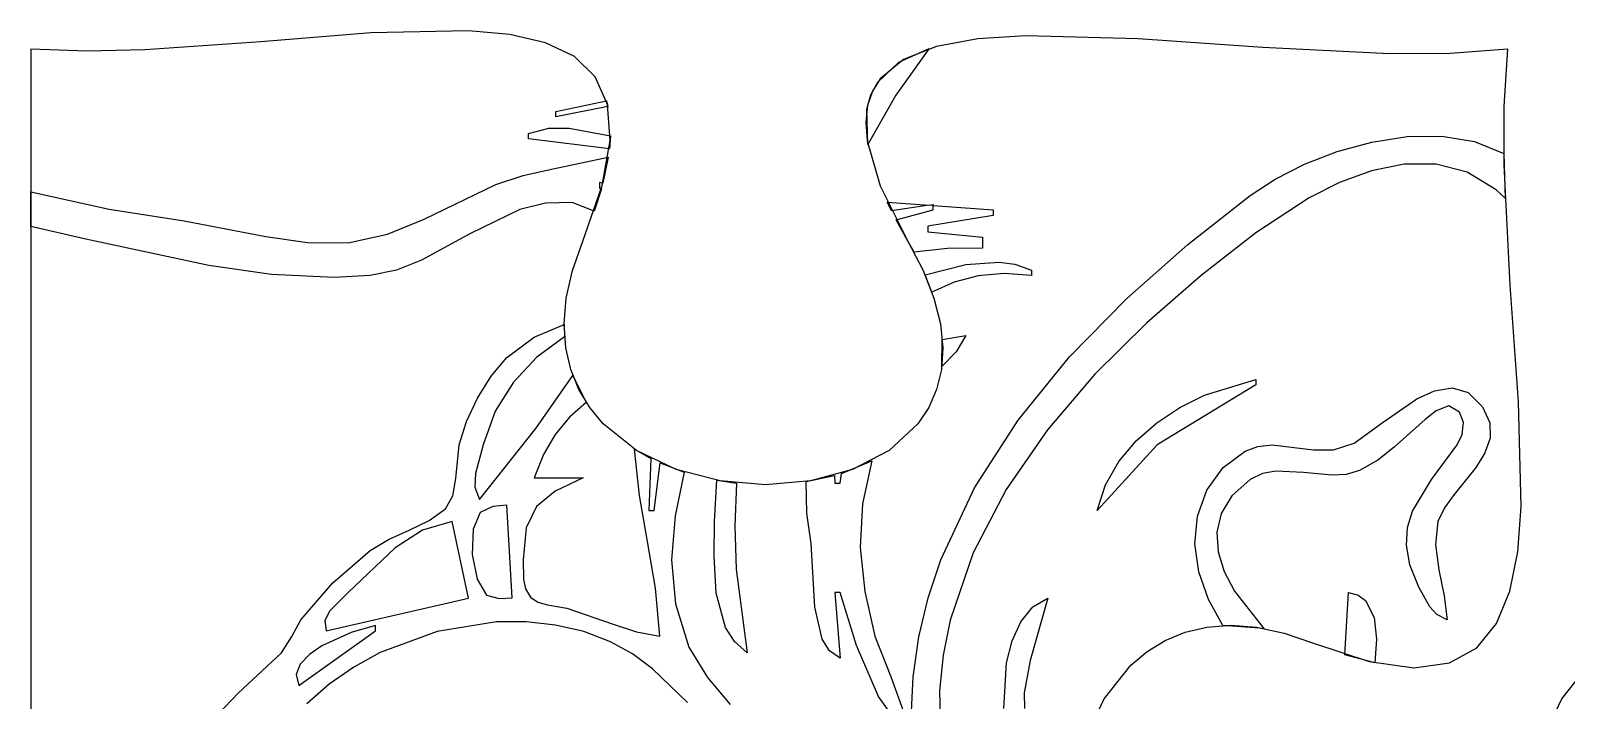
# Model space of a CAD drawing. Extents: x -47 to 700, y -217 to 268.
# Drawn here: x -46.8 to 26, y 141.5 to 173.2 of the extents above; entities that cross this region are included whole.
import ezdxf

# ---------------------------------------------------------------- set-up
doc = ezdxf.new("R2010")
doc.units = 0

msp = doc.modelspace()

# ---------------------------------------------------------------- linework, layer by layer
at = {"layer": 'Layer 1'}
for p, q in [((-26.0257, 173.217249), (-30.642731, 173.11172)), ((-24.05445, 173.038223), (-26.0257, 173.217249)), ((-35.870075, 172.688965), (-41.360856, 172.310036)), ((-30.642731, 173.11172), (-35.870075, 172.688965)), ((-22.365856, 172.644496), (-24.05445, 173.038223)), ((-21.003278, 171.990934), (-22.365856, 172.644496)), ((-1.885846, 172.828275), (-3.840466, 172.473109)), ((0.3993, 172.9735), (-1.885846, 172.828275)), ((5.716253, 172.826078), (0.3993, 172.9735)), ((11.62055, 172.41475), (5.716253, 172.826078)), ((-44.096638, 172.249837), (-46.7682, 172.33599)), ((-46.7682, 172.33599), (-46.7682, 102.336)), ((-41.360856, 172.310036), (-44.096638, 172.249837)), ((-20.010075, 171.032406), (-21.003278, 171.990934)), ((-5.403327, 171.860014), (-6.5132, 170.941)), ((-4.185055, 172.37135), (-5.76487, 170.166525)), ((-5.625131, 171.724083), (-4.185055, 172.37135)), ((-3.840466, 172.473109), (-5.403327, 171.860014)), ((17.622347, 172.123422), (11.62055, 172.41475)), ((20.506732, 172.142729), (17.622347, 172.123422)), ((23.2318, 172.336), (20.506732, 172.142729)), ((23.060364, 169.643849), (23.2318, 172.336)), ((-19.429606, 169.723781), (-20.010075, 171.032406)), ((-6.627729, 170.780205), (-5.625131, 171.724083)), ((-6.879131, 170.351778), (-7.108854, 169.66808)), ((-6.947596, 170.183431), (-6.627729, 170.780205)), ((-6.5132, 170.941), (-6.879131, 170.351778)), ((-21.877555, 169.386), (-19.479765, 169.89966)), ((-19.410005, 169.62475), (-21.877555, 169.1271)), ((-19.479765, 169.89966), (-19.410005, 169.62475)), ((-19.305231, 168.019926), (-19.429606, 169.723781)), ((-7.108854, 169.66808), (-7.194715, 168.883909)), ((-7.13724, 169.496179), (-6.947596, 170.183431)), ((-5.76487, 170.166525), (-7.098055, 167.82847)), ((23.054691, 166.84973), (23.060364, 169.643849)), ((-21.877555, 169.1271), (-21.877555, 169.386)), ((-21.877555, 169.1271), (-21.877555, 169.1271)), ((-7.194715, 168.883909), (-7.129059, 167.993266)), ((-7.098055, 167.82847), (-7.13724, 169.496179)), ((-23.173025, 168.34989), (-22.212888, 168.599165)), ((-23.173025, 168.09047), (-23.173025, 168.34989)), ((-22.212888, 168.599165), (-21.246167, 168.60253)), ((-21.246167, 168.60253), (-19.298325, 168.23723)), ((-19.298325, 168.23723), (-19.342245, 167.61195)), ((16.795106, 167.941829), (18.466996, 168.199923)), ((18.466996, 168.199923), (20.107725, 168.223132)), ((20.107725, 168.223132), (21.655695, 167.96883)), ((-19.342255, 167.61195), (-23.173025, 168.09047)), ((-19.680309, 165.875709), (-19.305231, 168.019926)), ((-19.342245, 167.61195), (-19.342255, 167.61195)), ((-7.129059, 167.993266), (-6.512585, 165.868568)), ((-7.098055, 167.82847), (-7.098055, 167.82847)), ((13.604215, 166.891488), (15.153647, 167.491475)), ((15.153647, 167.491475), (16.795106, 167.941829)), ((21.655695, 167.96883), (23.049313, 167.39439)), ((23.049313, 167.39439), (23.106673, 165.27721)), ((-23.43676, 166.352016), (-22.092303, 166.656241)), ((-22.092303, 166.656241), (-19.396029, 167.21714)), ((-19.396029, 167.21714), (-19.652344, 165.98776)), ((12.208406, 166.184495), (13.604215, 166.891488)), ((18.321975, 166.885791), (16.781224, 166.571917)), ((19.847294, 166.888473), (18.321975, 166.885791)), ((21.316037, 166.508031), (19.847294, 166.888473)), ((23.352425, 161.149594), (23.054691, 166.84973)), ((-28.123505, 164.289426), (-24.727489, 165.93143)), ((-24.727489, 165.93143), (-23.43676, 166.352016)), ((-19.652344, 165.98776), (-19.80479, 166.01826)), ((-19.80479, 166.01826), (-19.80479, 165.75936)), ((11.027813, 165.41312), (12.208406, 166.184495)), ((15.266183, 166.018788), (13.817997, 165.298335)), ((16.781224, 166.571917), (15.266183, 166.018788)), ((22.687061, 165.67253), (21.316037, 166.508031)), ((-46.768009, 163.93362), (-46.768009, 165.579)), ((-46.768009, 165.579), (-43.055614, 164.757896)), ((-20.5982, 163.246), (-19.680309, 165.875709)), ((-19.72469, 165.72316), (-20.05697, 164.65914)), ((-19.80479, 165.75936), (-19.72469, 165.72316)), ((-6.512585, 165.868568), (-5.1982, 163.246)), ((8.065467, 163.0781), (11.027813, 165.41312)), ((13.817997, 165.298335), (11.286761, 163.6432)), ((23.106673, 165.27721), (22.687061, 165.67253)), ((-43.055614, 164.757896), (-39.496099, 164.2044)), ((-23.583411, 164.737428), (-25.917935, 163.609449)), ((-22.36879, 165.043796), (-23.583411, 164.737428)), ((-21.0998, 165.0679), (-22.36879, 165.043796)), ((-20.05697, 164.65914), (-21.0998, 165.0679)), ((-5.975655, 164.68448), (-6.171509, 165.09427)), ((-6.171509, 165.09427), (-4.191789, 164.94751)), ((-4.191789, 164.94751), (-5.975659, 164.68448)), ((-5.975659, 164.68448), (-5.975655, 164.68448)), ((-5.750859, 164.24885), (-3.999549, 164.72272)), ((-4.190748, 164.94696), (-3.999545, 164.98106)), ((-3.999545, 164.93356), (-4.190748, 164.94696)), ((-3.999549, 164.72272), (-3.999549, 164.93356)), ((-3.999549, 164.93356), (-1.149589, 164.72272)), ((-3.999545, 164.98106), (-3.999545, 164.93356)), ((-1.149589, 164.72272), (-1.149589, 164.4633)), ((-44.159899, 163.34038), (-46.768009, 163.93362)), ((-39.496099, 164.2044), (-35.623055, 163.464439)), ((-29.852591, 163.573887), (-28.123505, 164.289426)), ((-5.197921, 163.24632), (-5.750859, 164.24885)), ((-1.149589, 164.4633), (-4.258959, 163.94551)), ((-4.258959, 163.94551), (-4.258959, 163.68609)), ((-38.331001, 162.095422), (-44.159899, 163.34038)), ((-35.623055, 163.464439), (-33.652586, 163.1776)), ((-33.652586, 163.1776), (-31.722929, 163.16778)), ((-31.722929, 163.16778), (-29.852591, 163.573887)), ((-25.917935, 163.609449), (-28.240144, 162.347052)), ((-21.093382, 161.847367), (-20.5982, 163.246)), ((-5.1982, 163.246), (-4.470518, 161.847367)), ((-4.904399, 162.71458), (-5.197921, 163.24632)), ((-4.258959, 163.68609), (-1.667899, 163.42719)), ((-1.667899, 163.42719), (-1.667899, 162.90888)), ((5.179214, 160.524634), (8.065467, 163.0781)), ((11.286761, 163.6432), (8.695064, 161.609926)), ((-28.240144, 162.347052), (-29.439372, 161.872664)), ((-4.904389, 162.71458), (-4.904399, 162.71458)), ((-3.312038, 162.887217), (-4.904389, 162.71458)), ((-1.667899, 162.90888), (-3.312038, 162.887217)), ((-35.358509, 161.665899), (-38.331001, 162.095422)), ((-32.380799, 161.52188), (-35.358509, 161.665899)), ((-30.68681, 161.61333), (-32.38077, 161.52183)), ((-29.439372, 161.872664), (-30.68681, 161.61333)), ((-21.384577, 160.538969), (-21.093382, 161.847367)), ((-4.470518, 161.847367), (-3.961823, 160.538969)), ((-4.385077, 161.64539), (-2.445147, 162.13166)), ((-4.062099, 160.82167), (-4.385077, 161.64539)), ((-1.861742, 161.601469), (-3.005459, 161.298205)), ((-2.445147, 162.13166), (-0.865743, 162.244501)), ((-0.636755, 161.712753), (-1.861742, 161.601469)), ((-0.865743, 162.244501), (-0.134621, 162.147769)), ((0.663703, 161.61335), (-0.636755, 161.712753)), ((-0.134621, 162.147769), (0.663703, 161.87225)), ((0.663703, 161.87225), (0.663703, 161.61335)), ((8.695064, 161.609926), (6.124294, 159.370893)), ((-32.38077, 161.52183), (-32.380799, 161.52188)), ((-3.005459, 161.298205), (-4.062107, 160.82167)), ((23.748597, 155.623598), (23.352425, 161.149594)), ((-21.485884, 159.320805), (-21.384577, 160.538969)), ((-4.062107, 160.82167), (-4.062099, 160.82167)), ((-3.961823, 160.538969), (-3.658016, 159.320805)), ((2.46734, 157.752902), (5.179214, 160.524634)), ((-24.209352, 157.72675), (-22.90533, 158.688562)), ((-22.90533, 158.688562), (-21.485492, 159.29927)), ((-21.464822, 158.70085), (-22.781013, 157.738415)), ((-21.411403, 158.192875), (-21.485884, 159.320805)), ((-21.485492, 159.29927), (-21.464822, 158.70085)), ((-3.658016, 159.320805), (-3.544997, 158.192875)), ((-3.568589, 158.58356), (-2.445139, 158.76339)), ((-2.445139, 158.76339), (-2.901307, 157.998874)), ((6.124294, 159.370893), (3.666647, 156.931571)), ((-21.175232, 157.15518), (-21.411403, 158.192875)), ((-3.544997, 158.192875), (-3.608668, 157.15518)), ((-3.593394, 157.29888), (-3.568589, 158.58356)), ((-2.901307, 157.998874), (-3.593389, 157.29888)), ((-24.953077, 156.840086), (-24.209352, 157.72675)), ((-22.781013, 157.738415), (-23.889457, 156.56438)), ((-3.593389, 157.29888), (-3.593394, 157.29888)), ((0.028133, 154.763082), (2.46734, 157.752902)), ((-25.596886, 155.799735), (-24.953077, 156.840086)), ((-23.889457, 156.56438), (-24.752449, 155.178815)), ((-22.828041, 154.359), (-21.073111, 156.87151)), ((-20.791471, 156.207719), (-21.175232, 157.15518)), ((-21.073111, 156.87151), (-20.439558, 155.60182)), ((-3.608668, 157.15518), (-3.834929, 156.207719)), ((3.666647, 156.931571), (1.414321, 154.297427)), ((8.86107, 155.949051), (11.286836, 156.69065)), ((11.286836, 156.69065), (11.286836, 156.43175)), ((-26.108393, 154.686522), (-25.596886, 155.799735)), ((-20.274219, 155.350492), (-20.791471, 156.207719)), ((-3.834929, 156.207719), (-4.209681, 155.350492)), ((11.286836, 156.43175), (6.62285, 153.582)), ((7.689601, 155.362042), (8.86107, 155.949051)), ((17.281839, 154.626175), (18.917254, 155.761901)), ((18.917254, 155.761901), (19.76615, 156.148561)), ((19.76615, 156.148561), (20.591627, 156.282351)), ((20.591627, 156.282351), (21.360525, 156.064221)), ((21.360525, 156.064221), (22.039686, 155.39512)), ((-24.752449, 155.178815), (-25.332282, 153.58179)), ((-20.439558, 155.60182), (-21.225922, 154.894933)), ((-19.637575, 154.5835), (-20.274219, 155.350492)), ((-4.209681, 155.350492), (-4.718825, 154.5835)), ((6.596631, 154.63781), (7.689601, 155.362042)), ((19.845298, 155.202559), (19.31892, 154.79051)), ((20.44133, 155.43802), (19.845298, 155.202559)), ((20.94865, 155.141857), (20.44133, 155.43802)), ((21.132276, 154.64228), (20.94865, 155.141857)), ((22.039686, 155.39512), (22.381235, 154.62447)), ((23.8668, 150.65975), (23.748597, 155.623598)), ((-26.455212, 153.58127), (-26.108393, 154.686522)), ((-25.504881, 150.99073), (-22.828041, 154.359)), ((-21.225922, 154.894933), (-21.906827, 154.079009)), ((-18.062507, 153.320219), (-19.637575, 154.5835)), ((-4.718825, 154.5835), (-6.083893, 153.320219)), ((-2.04012, 151.555355), (0.028133, 154.763082)), ((1.414321, 154.297427), (-0.540488, 151.47393)), ((5.620327, 153.781545), (6.596631, 154.63781)), ((15.950656, 153.66758), (17.281839, 154.626175)), ((19.31892, 154.79051), (17.841666, 153.478632)), ((21.067581, 154.076387), (21.132276, 154.64228)), ((22.381235, 154.62447), (22.391117, 153.896058)), ((-26.615768, 151.99051), (-26.455212, 153.58127)), ((-25.332282, 153.58179), (-25.693978, 152.233306)), ((-21.906827, 154.079009), (-22.472665, 153.130745)), ((6.62285, 153.582), (3.773086, 150.47243)), ((4.798857, 152.798434), (5.620327, 153.781545)), ((11.394041, 153.503892), (12.064076, 153.58128)), ((12.064076, 153.58128), (14.02177, 153.352262)), ((14.98129, 153.347907), (15.950656, 153.66758)), ((19.613425, 151.950245), (20.829937, 153.58128)), ((20.829937, 153.58128), (21.067581, 154.076387)), ((22.391117, 153.896058), (22.148574, 153.201696)), ((-22.472665, 153.130745), (-22.913828, 152.02684)), ((-17.920073, 151.186639), (-18.151339, 153.3787)), ((-18.151339, 153.3787), (-17.379293, 152.93997)), ((-16.179059, 152.417875), (-18.062507, 153.320219)), ((-17.379293, 152.93997), (-17.472823, 150.4719)), ((-8.348225, 152.23253), (-6.901285, 152.82991)), ((-6.083893, 153.320219), (-7.817341, 152.417875)), ((-6.901285, 152.82991), (-7.35415, 150.792347)), ((9.741821, 152.512846), (10.780988, 153.285876)), ((10.780988, 153.285876), (11.394041, 153.503892)), ((14.02177, 153.352262), (14.98129, 153.347907)), ((17.079322, 152.864431), (16.21007, 152.37257)), ((17.841666, 153.478632), (17.079322, 152.864431)), ((22.148574, 153.201696), (21.732851, 152.533199)), ((-25.693978, 152.233306), (-25.727526, 151.576926)), ((-17.213924, 150.4719), (-16.934354, 152.72654)), ((-16.934354, 152.72654), (-15.796954, 152.28988)), ((-15.796954, 152.28988), (-16.22756, 150.224199)), ((-14.100026, 151.876469), (-16.179059, 152.417875)), ((-10.012726, 151.84547), (-8.675336, 152.13537)), ((-7.817341, 152.417875), (-9.806374, 151.876469)), ((-8.675336, 152.13537), (-8.663451, 151.76796)), ((-8.404552, 151.76796), (-8.348225, 152.23253)), ((4.170387, 151.693666), (4.798857, 152.798434)), ((8.978564, 151.431966), (9.741821, 152.512846)), ((11.615099, 152.224105), (11.02796, 151.94004)), ((12.238595, 152.339751), (11.615099, 152.224105)), ((13.556585, 152.271197), (12.238595, 152.339751)), ((14.90579, 152.145198), (13.556585, 152.271197)), ((15.568304, 152.189036), (14.90579, 152.145198)), ((16.21007, 152.37257), (15.568304, 152.189036)), ((21.732851, 152.533199), (20.698835, 151.241048)), ((-26.763876, 151.170592), (-26.615768, 151.99051)), ((-25.727526, 151.576926), (-25.504881, 150.99073)), ((-22.913828, 152.02684), (-20.582188, 152.02684)), ((-21.914436, 151.3883), (-22.795561, 150.664091)), ((-20.582188, 152.02684), (-21.914436, 151.3883)), ((-14.363754, 149.95411), (-14.254717, 151.90593)), ((-14.254717, 151.90593), (-13.320923, 151.77209)), ((-11.9382, 151.696), (-14.100026, 151.876469)), ((-13.320923, 151.77209), (-13.405836, 149.740525)), ((-9.806374, 151.876469), (-11.9382, 151.696)), ((-9.97842, 150.353601), (-10.012726, 151.84547)), ((-8.663451, 151.76796), (-8.404552, 151.76796)), ((-3.639133, 148.1299), (-2.04012, 151.555355)), ((-0.540488, 151.47393), (-2.105582, 148.466548)), ((3.773086, 150.47243), (4.170387, 151.693666)), ((8.523206, 150.21301), (8.978564, 151.431966)), ((11.02796, 151.94004), (10.161991, 151.177408)), ((18.718924, 150.448529), (19.613425, 151.950245)), ((-27.102719, 150.55872), (-26.763876, 151.170592)), ((-24.867284, 150.667735), (-25.461786, 150.38668)), ((-24.209146, 150.7324), (-24.867284, 150.667735)), ((-23.950247, 146.32749), (-24.209146, 150.7324)), ((-22.795561, 150.664091), (-23.282489, 149.649612)), ((-17.533975, 149.003461), (-17.920073, 151.186639)), ((-7.35415, 150.792347), (-7.451731, 148.726592)), ((10.161991, 151.177408), (9.645291, 150.338997)), ((20.698835, 151.241048), (20.239029, 150.601021)), ((23.704036, 148.509884), (23.8668, 150.65975)), ((-28.837566, 149.544855), (-27.886655, 150.005052)), ((-26.800187, 149.95411), (-28.194468, 149.546092)), ((-27.886655, 150.005052), (-27.102719, 150.55872)), ((-26.022974, 146.32695), (-26.800187, 149.95411)), ((-25.461786, 150.38668), (-25.803038, 149.585219)), ((-17.472823, 150.4719), (-17.213924, 150.4719)), ((-16.22756, 150.224199), (-16.39209, 148.139006)), ((-14.384824, 148.319302), (-14.363754, 149.95411)), ((-9.786384, 148.91748), (-9.97842, 150.353601)), ((8.397676, 148.900132), (8.523206, 150.21301)), ((9.645291, 150.338997), (9.438341, 149.445665)), ((18.479979, 149.668954), (18.718924, 150.448529)), ((19.923016, 149.95411), (19.803552, 148.865058)), ((20.239029, 150.601021), (19.923016, 149.95411)), ((-29.817125, 149.09485), (-28.837566, 149.544855)), ((-28.194468, 149.546092), (-29.493617, 148.698675)), ((-25.803038, 149.585219), (-25.842862, 148.395477)), ((-23.282489, 149.649612), (-23.432148, 148.14026)), ((-13.405836, 149.740525), (-13.328392, 147.699011)), ((9.438341, 149.445665), (9.501623, 148.518269)), ((18.426598, 148.829054), (18.479979, 149.668954)), ((-32.447129, 147.046381), (-30.686999, 148.57176)), ((-29.493617, 148.698675), (-31.722887, 146.58584)), ((-30.686999, 148.57176), (-29.817125, 149.09485)), ((-17.157352, 146.7915), (-17.533975, 149.003461)), ((-9.60026, 145.8867), (-9.786384, 148.91748)), ((-7.451731, 148.726592), (-7.239725, 146.633295)), ((-2.105582, 148.466548), (-3.188765, 145.280748)), ((8.591444, 147.561699), (8.397676, 148.900132)), ((9.501623, 148.518269), (9.795616, 147.577664)), ((18.5938, 147.897944), (18.426598, 148.829054)), ((19.803552, 148.865058), (19.973018, 147.65889)), ((23.330628, 146.646059), (23.704036, 148.509884)), ((-25.842862, 148.395477), (-25.616572, 147.21897)), ((-23.432148, 148.14026), (-23.419594, 147.21277)), ((-16.39209, 148.139006), (-16.203113, 146.055345)), ((-14.290361, 146.550516), (-14.384824, 148.319302)), ((-4.231959, 146.33558), (-3.639133, 148.1299)), ((19.016607, 146.84474), (18.5938, 147.897944)), ((-33.968969, 145.29031), (-32.447129, 147.046381)), ((-25.616572, 147.21897), (-25.159479, 146.45721)), ((-23.419594, 147.21277), (-23.320938, 146.758321)), ((-13.328392, 147.699011), (-12.80881, 143.73589)), ((9.05172, 146.250939), (8.591444, 147.561699)), ((9.795616, 147.577664), (10.280803, 146.644709)), ((19.973018, 147.65889), (20.225615, 146.434384)), ((-32.759514, 144.772), (-26.022974, 146.32695)), ((-31.722887, 146.58584), (-32.588699, 145.726106)), ((-25.159479, 146.45721), (-24.571918, 146.30735)), ((-24.571918, 146.30735), (-24.571914, 146.30679)), ((-24.571914, 146.30679), (-23.950247, 146.32749)), ((-23.320938, 146.758321), (-23.086949, 146.36982)), ((-23.086949, 146.36982), (-22.726775, 146.133412)), ((-16.954509, 144.51309), (-17.157352, 146.7915)), ((-13.843861, 144.928973), (-14.290361, 146.550516)), ((-8.404554, 146.58584), (-8.663453, 146.58584)), ((-8.663453, 146.58584), (-8.404554, 143.47647)), ((-7.630395, 144.075524), (-8.404554, 146.58584)), ((-7.239725, 146.633295), (-6.763826, 144.5131)), ((-4.670617, 144.486895), (-4.231959, 146.33558)), ((1.441372, 146.32695), (0.596243, 143.371712)), ((0.722569, 145.908173), (1.441372, 146.32695)), ((10.280803, 146.644709), (11.66668, 144.88517)), ((15.518106, 143.64132), (15.691739, 146.58584)), ((15.691739, 146.58584), (16.15047, 146.45732)), ((16.15047, 146.45732), (16.494571, 146.204732)), ((19.535415, 145.902185), (19.016607, 146.84474)), ((20.225615, 146.434384), (20.355547, 145.29032)), ((22.699525, 145.116774), (23.330628, 146.646059)), ((-32.588699, 145.726106), (-32.832325, 145.264647)), ((-22.726775, 146.133412), (-22.27278, 146.00496)), ((-22.27278, 146.00496), (-21.359409, 145.85151)), ((-21.359409, 145.85151), (-19.165344, 145.08924)), ((-16.203113, 146.055345), (-15.573195, 143.99426)), ((-9.266146, 144.377618), (-9.60026, 145.8867)), ((0.159817, 145.20532), (0.722569, 145.908173)), ((9.725716, 145.02108), (9.05172, 146.250939)), ((16.494571, 146.204732), (16.894858, 145.410997)), ((19.877091, 145.546687), (19.535415, 145.902185)), ((-34.397889, 144.498806), (-33.968969, 145.29031)), ((-32.832325, 145.264647), (-32.759517, 144.772)), ((-30.427424, 145.03142), (-31.578262, 144.695907)), ((-30.427424, 144.772), (-30.427424, 145.03142)), ((-24.68948, 145.193571), (-27.510487, 144.743143)), ((-23.279977, 145.197587), (-24.68948, 145.193571)), ((-21.896829, 145.046231), (-23.279977, 145.197587)), ((-20.559303, 144.733572), (-21.896829, 145.046231)), ((-19.165344, 145.08924), (-18.063128, 144.720261)), ((-13.414687, 144.261298), (-13.843861, 144.928973)), ((-3.188765, 145.280748), (-3.520828, 143.622651)), ((-0.253072, 144.295324), (0.159817, 145.20532)), ((7.94098, 144.703706), (8.978675, 144.949984)), ((8.978675, 144.949984), (10.106605, 145.035452)), ((11.666686, 144.88517), (9.725716, 145.02108)), ((10.106605, 145.035452), (11.324769, 144.94601)), ((11.324769, 144.94601), (12.633167, 144.667559)), ((11.66668, 144.88517), (11.666686, 144.88517)), ((16.894858, 145.410997), (17.004548, 144.371919)), ((20.355547, 145.29032), (19.877091, 145.546687)), ((21.763675, 143.970531), (22.699525, 145.116774)), ((-34.875889, 143.73536), (-34.397889, 144.498806)), ((-34.055114, 142.18146), (-30.427424, 144.772)), ((-31.578262, 144.695907), (-32.966298, 144.052491)), ((-32.759517, 144.772), (-32.759514, 144.772)), ((-27.510487, 144.743143), (-30.205723, 143.74239)), ((-19.286665, 144.25368), (-20.559303, 144.733572)), ((-18.240827, 143.674022), (-19.286665, 144.25368)), ((-18.063128, 144.720261), (-16.954509, 144.51309)), ((-12.808814, 143.73589), (-13.414687, 144.261298)), ((-8.918477, 143.822753), (-9.266146, 144.377618)), ((-6.763826, 144.5131), (-5.994762, 142.566889)), ((-4.942822, 142.583867), (-4.670617, 144.486895)), ((-0.522287, 143.255124), (-0.253072, 144.295324)), ((6.136292, 143.785115), (6.993519, 144.310717)), ((6.993519, 144.310717), (7.94098, 144.703706)), ((12.633167, 144.667559), (14.0318, 144.186)), ((14.0318, 144.186), (16.657142, 143.315065)), ((17.004548, 144.371919), (16.935589, 143.25478)), ((-36.930748, 141.822475), (-34.875889, 143.73536)), ((-33.561855, 143.641844), (-33.991819, 143.18605)), ((-32.966298, 144.052491), (-33.561855, 143.641844)), ((-30.205723, 143.74239), (-31.45801, 143.050467)), ((-17.305377, 142.977049), (-18.240827, 143.674022)), ((-15.573195, 143.99426), (-14.689402, 142.563545)), ((-12.80881, 143.73589), (-12.808814, 143.73589)), ((-8.404554, 143.47647), (-8.918477, 143.822753)), ((-6.590714, 141.66315), (-7.630395, 144.075524)), ((-3.520828, 143.622651), (-3.697839, 141.922)), ((0.596243, 143.371712), (0.317299, 141.836392)), ((5.3693, 143.141), (6.136292, 143.785115)), ((16.935586, 143.25478), (15.518106, 143.64132)), ((20.476029, 143.255832), (21.763675, 143.970531)), ((-33.991819, 143.18605), (-34.181227, 142.695719)), ((-34.181227, 142.695719), (-34.055114, 142.18146)), ((-31.45801, 143.050467), (-32.621057, 142.238755)), ((-15.642811, 141.371354), (-17.305377, 142.977049)), ((-0.654446, 141.091851), (-0.522287, 143.255124)), ((4.106019, 141.553627), (5.3693, 143.141)), ((16.657142, 143.315065), (18.789534, 143.021176)), ((16.935589, 143.25478), (16.935586, 143.25478)), ((18.789534, 143.021176), (20.476029, 143.255832)), ((25.802219, 141.553627), (27.0655, 143.141)), ((-34.055114, 142.18146), (-34.055114, 142.18146)), ((-32.621057, 142.238755), (-33.675596, 141.313182)), ((-14.689402, 142.563545), (-13.618462, 141.273027)), ((-5.994762, 142.566889), (-5.295186, 140.62652)), ((-5.036287, 140.62652), (-4.942822, 142.583867)), ((-3.697839, 141.922), (-3.64415, 140.189881)), ((-37.888782, 140.815799), (-36.930748, 141.822475)), ((-5.758305, 140.483045), (-6.590714, 141.66315)), ((0.317299, 141.836392), (0.330853, 141.088764)), ((3.203675, 139.661391), (4.106019, 141.553627)), ((24.899875, 139.661391), (25.802219, 141.553627))]:
    msp.add_line(p, q, dxfattribs=at)

doc.saveas('drawing.dxf')
